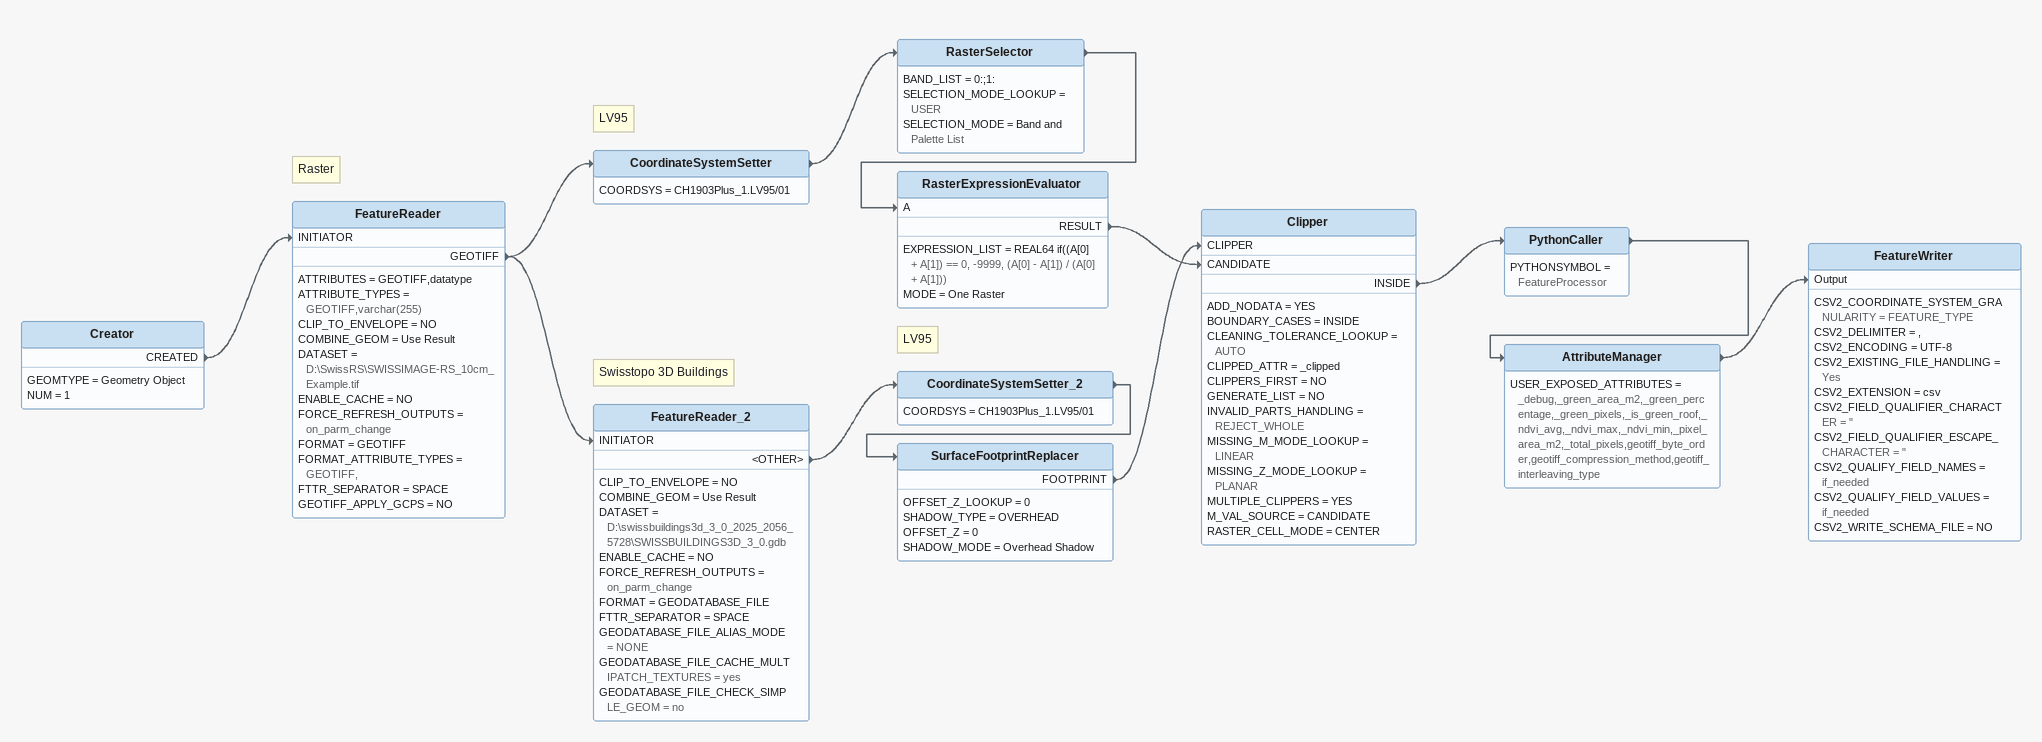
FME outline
Creator
    GEOMTYPE = Geometry Object
    NUM = 1
    CREATED -> FeatureReader [INITIATOR]
Note: Raster
FeatureReader
    ATTRIBUTES = GEOTIFF,datatype
    ATTRIBUTE_TYPES = GEOTIFF,varchar(255)
    CLIP_TO_ENVELOPE = NO
    COMBINE_GEOM = Use Result
    DATASET = D:\SwissRS\SWISSIMAGE-RS_10cm_Example.tif
    ENABLE_CACHE = NO
    FORCE_REFRESH_OUTPUTS = on_parm_change
    FORMAT = GEOTIFF
    FORMAT_ATTRIBUTE_TYPES = GEOTIFF,
    FTTR_SEPARATOR = SPACE
    GEOTIFF_APPLY_GCPS = NO
    GEOTIFF -> FeatureReader_2 [INITIATOR]
    GEOTIFF -> CoordinateSystemSetter
Note: LV95
CoordinateSystemSetter
    COORDSYS = CH1903Plus_1.LV95/01
    -> RasterSelector
RasterSelector
    BAND_LIST = 0:;1:
    SELECTION_MODE_LOOKUP = USER
    SELECTION_MODE = Band and Palette List
    -> RasterExpressionEvaluator [A]
RasterExpressionEvaluator
    EXPRESSION_LIST = REAL64 if((A[0] + A[1]) == 0, -9999, (A[0] - A[1]) / (A[0] + A[1]))
    MODE = One Raster
    RESULT -> Clipper [CANDIDATE]
Note: Swisstopo 3D Buildings
FeatureReader_2
    CLIP_TO_ENVELOPE = NO
    COMBINE_GEOM = Use Result
    DATASET = D:\swissbuildings3d_3_0_2025_2056_5728\SWISSBUILDINGS3D_3_0.gdb
    ENABLE_CACHE = NO
    FORCE_REFRESH_OUTPUTS = on_parm_change
    FORMAT = GEODATABASE_FILE
    FTTR_SEPARATOR = SPACE
    GEODATABASE_FILE_ALIAS_MODE = NONE
    GEODATABASE_FILE_CACHE_MULTIPATCH_TEXTURES = yes
    GEODATABASE_FILE_CHECK_SIMPLE_GEOM = no
    <OTHER> -> CoordinateSystemSetter_2
Note: LV95
CoordinateSystemSetter_2
    COORDSYS = CH1903Plus_1.LV95/01
    -> SurfaceFootprintReplacer
SurfaceFootprintReplacer
    OFFSET_Z_LOOKUP = 0
    SHADOW_TYPE = OVERHEAD
    OFFSET_Z = 0
    SHADOW_MODE = Overhead Shadow
    FOOTPRINT -> Clipper [CLIPPER]
Clipper
    ADD_NODATA = YES
    BOUNDARY_CASES = INSIDE
    CLEANING_TOLERANCE_LOOKUP = AUTO
    CLIPPED_ATTR = _clipped
    CLIPPERS_FIRST = NO
    GENERATE_LIST = NO
    INVALID_PARTS_HANDLING = REJECT_WHOLE
    MISSING_M_MODE_LOOKUP = LINEAR
    MISSING_Z_MODE_LOOKUP = PLANAR
    MULTIPLE_CLIPPERS = YES
    M_VAL_SOURCE = CANDIDATE
    RASTER_CELL_MODE = CENTER
    INSIDE -> PythonCaller
PythonCaller
    PYTHONSYMBOL = FeatureProcessor
    -> AttributeManager
AttributeManager
    USER_EXPOSED_ATTRIBUTES = _debug,_green_area_m2,_green_percentage,_green_pixels,_is_green_roof,_ndvi_avg,_ndvi_max,_ndvi_min,_pixel_area_m2,_total_pixels,geotiff_byte_order,geotiff_compression_method,geotiff_interleaving_type
    -> FeatureWriter [Output]
FeatureWriter
    CSV2_COORDINATE_SYSTEM_GRANULARITY = FEATURE_TYPE
    CSV2_DELIMITER = ,
    CSV2_ENCODING = UTF-8
    CSV2_EXISTING_FILE_HANDLING = Yes
    CSV2_EXTENSION = csv
    CSV2_FIELD_QUALIFIER_CHARACTER = "
    CSV2_FIELD_QUALIFIER_ESCAPE_CHARACTER = "
    CSV2_QUALIFY_FIELD_NAMES = if_needed
    CSV2_QUALIFY_FIELD_VALUES = if_needed
    CSV2_WRITE_SCHEMA_FILE = NO
